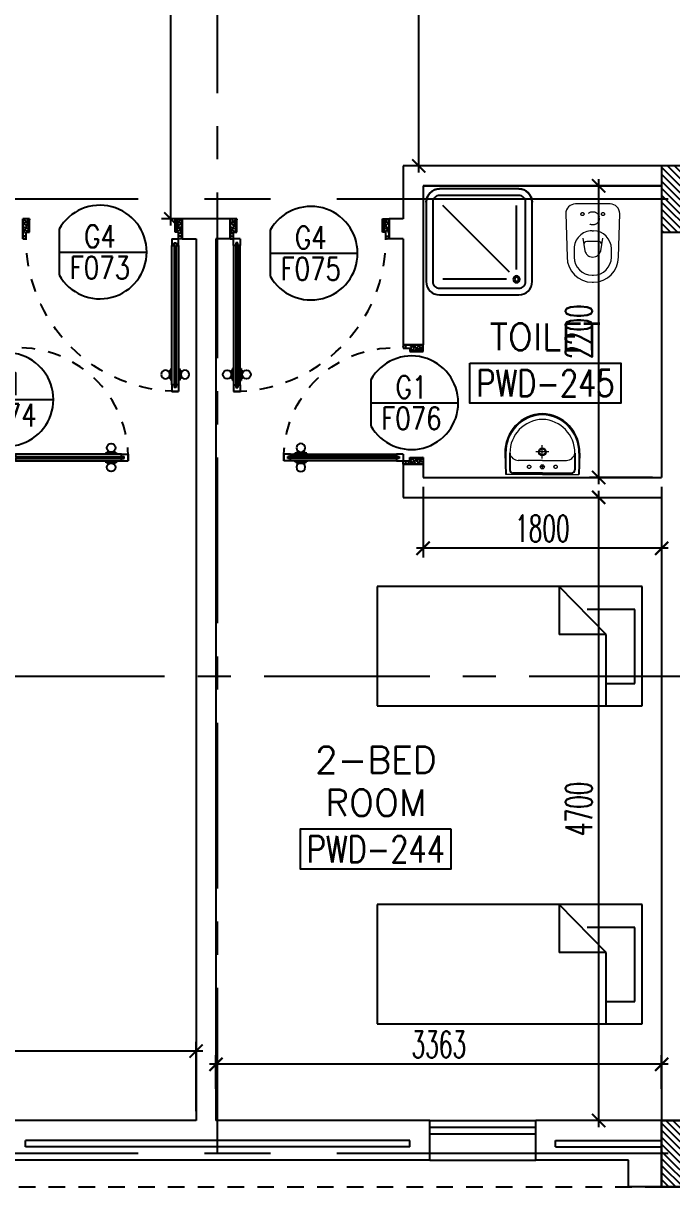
# Model space of a CAD drawing. Extents: x 88852.7 to 88945.7, y 39921.6 to 40001.1.
# Drawn here: x 88912.14 to 88917.04, y 39928.18 to 39937 of the extents above; entities that cross this region are included whole.
import ezdxf
from ezdxf.enums import TextEntityAlignment as Align

# ---------------------------------------------------------------- set-up
doc = ezdxf.new("R2010")
doc.units = 0
doc.header["$MEASUREMENT"] = 0
doc.header["$PDMODE"] = 34
for name, pattern in [('CENTER', [2, 1.25, -0.25, 0.25, -0.25]), ('CENTERX2', [4, 2.5, -0.5, 0.5, -0.5]), ('DASHED', [0.75, 0.5, -0.25]), ('HIDDEN', [0.375, 0.25, -0.125]), ('HIDDEN2', [0.1875, 0.125, -0.0625])]:
    doc.linetypes.add(name, pattern=pattern)
doc.layers.get('0').update_dxf_attribs({"linetype": 'CONTINUOUS'})
doc.layers.get('DEFPOINTS').update_dxf_attribs({"linetype": 'CONTINUOUS'})
for name, color, linetype in [('AX-DIM', 4, 'CONTINUOUS'), ('AXES', 11, 'CENTERX2'), ('AXES1', 11, 'CENTER'), ('COL', 2, 'CONTINUOUS'), ('DIM', 4, 'CONTINUOUS'), ('DOOR', 7, 'CONTINUOUS'), ('DOOR-CR', 4, 'CONTINUOUS'), ('DOOR-NO', 3, 'CONTINUOUS'), ('FIX', 3, 'CONTINUOUS'), ('FUR', 4, 'CONTINUOUS'), ('HAT', 8, 'CONTINUOUS'), ('HIDDEN', 9, 'HIDDEN2'), ('INSUL', 4, 'CONTINUOUS'), ('RM-BOX', 4, 'CONTINUOUS'), ('RM-NAME', 2, 'CONTINUOUS'), ('RM-NO', 2, 'CONTINUOUS'), ('WALL', 2, 'CONTINUOUS'), ('WIN', 3, 'CONTINUOUS')]:
    doc.layers.add(name, color=color, linetype=linetype)
doc.styles.add('ROMANS', font='ROMANS.shx', dxfattribs={"width": 0.6})
doc.dimstyles.new('DIM-OUT', dxfattribs={"dimscale": 0, "dimtxt": 0.24, "dimasz": 0.08, "dimexe": 0.02, "dimexo": 0.02, "dimgap": 0.05, "dimtad": 1, "dimdec": 0, "dimlfac": 1000, "dimzin": 0, "dimdsep": 46, "dimtxsty": 'ROMANS', "dimblk1": 'ARCHTICK', "dimblk2": 'ARCHTICK', "dimsah": 1, "dimcen": 0.01, "dimdle": 0.08, "dimclrd": 4, "dimclre": 4, "dimclrt": 2, "dimadec": 0, "dimazin": 0, "dimtp": 2, "dimtm": 2, "dimtfac": 0.114286, "dimtdec": 0, "dimtix": 1, "dimtmove": 2, "dimatfit": 3, "dimldrblk": 'ARCHTICK', "dimfxl": 0, "dimtolj": 1, "dimtzin": 0, "dimarcsym": 0})
doc.dimstyles.new('STANDARD in', dxfattribs={"dimtxt": 0.2, "dimasz": 0.1, "dimexe": 0.07, "dimexo": 0.07, "dimgap": 0.05, "dimtad": 1, "dimdec": 0, "dimlfac": 1000, "dimzin": 0, "dimdsep": 46, "dimtxsty": 'ROMANS', "dimblk": 'ARCHTICK', "dimcen": 0.05, "dimdle": 0.05, "dimclrd": 4, "dimclre": 4, "dimclrt": 2, "dimadec": 0, "dimazin": 0, "dimtfac": 1, "dimtdec": 0, "dimtmove": 2, "dimatfit": 3, "dimfxl": 0, "dimtolj": 1, "dimtzin": 0, "dimarcsym": 0})

# ---------------------------------------------------------------- blocks, each defined once
blk = doc.blocks.new('_ARCHTICK')
at = {"color": 0, "linetype": 'ByBlock', "const_width": 0.15}
blk.add_lwpolyline([(-0.5, -0.5), (0.5, 0.5)], dxfattribs=at)
blk = doc.blocks.new('*D592')
at = {"layer": 'AX-DIM', "color": 4, "lineweight": -2}
for p, q in [((88944.3103, 39928.3096), (88944.3103, 39922.9246)), ((88943.6303, 39928.2296), (88944.3303, 39928.2296)), ((88903.5404, 39923.0046), (88944.3303, 39923.0046))]:
    blk.add_line(p, q, dxfattribs=at)
at = {"layer": 'DEFPOINTS', "color": 0}
for p in [(88943.6103, 39928.2296), (88903.5204, 39923.0046), (88944.3103, 39923.0046)]:
    blk.add_point(p, dxfattribs=at)
at = {"layer": 'AX-DIM', "color": 4, "lineweight": -2, "xscale": 0.08, "yscale": 0.08, "zscale": 0.08}
for p, rotation in [((88944.3103, 39928.2296), 90), ((88944.3103, 39923.0046), 270)]:
    blk.add_blockref('_ARCHTICK', p, dxfattribs=dict(at, rotation=rotation))
at = {"layer": 'AX-DIM', "color": 2, "insert": (88944.1403, 39925.6171), "char_height": 0.24, "attachment_point": 5, "rotation": 90, "style": 'ROMANS'}
blk.add_mtext('\\A1;5225', dxfattribs=at)
blk = doc.blocks.new('*D258')
at = {"layer": 'DEFPOINTS', "color": 0, "linetype": 'ByBlock'}
for p in [(88916.4853, 39933.4296), (88916.4853, 39933.4296), (88916.4853, 39928.7296)]:
    blk.add_point(p, dxfattribs=at)
at = {"layer": 'DIM', "color": 4, "linetype": 'ByBlock', "lineweight": -2}
blk.add_line((88916.4853, 39928.6796), (88916.4853, 39933.4796), dxfattribs=at)
at = {"layer": 'DIM', "color": 4, "linetype": 'ByBlock', "lineweight": -2, "xscale": 0.1, "yscale": 0.1, "zscale": 0.1}
for p, rotation in [((88916.4853, 39933.4296), 90), ((88916.4853, 39928.7296), 270)]:
    blk.add_blockref('_ARCHTICK', p, dxfattribs=dict(at, rotation=rotation))
at = {"layer": 'DIM', "color": 2, "linetype": 'ByBlock', "insert": (88916.3353, 39931.0796), "char_height": 0.2, "attachment_point": 5, "rotation": 90, "style": 'ROMANS'}
blk.add_mtext('\\A1;4700', dxfattribs=at)
blk = doc.blocks.new('*D260')
at = {"layer": 'DEFPOINTS', "color": 0, "linetype": 'ByBlock'}
for p in [(88915.1603, 39933.5796), (88916.9603, 39933.5796), (88915.1603, 39933.0454)]:
    blk.add_point(p, dxfattribs=at)
at = {"layer": 'DIM', "color": 4, "linetype": 'ByBlock', "lineweight": -2}
for p, q in [((88915.1603, 39933.5096), (88915.1603, 39932.9754)), ((88916.9603, 39933.5096), (88916.9603, 39932.9754)), ((88917.0103, 39933.0454), (88915.1103, 39933.0454))]:
    blk.add_line(p, q, dxfattribs=at)
at = {"layer": 'DIM', "color": 4, "linetype": 'ByBlock', "lineweight": -2, "xscale": 0.1, "yscale": 0.1, "zscale": 0.1, "rotation": 180}
blk.add_blockref('_ARCHTICK', (88915.1603, 39933.0454), dxfattribs=at)
at = {"layer": 'DIM', "color": 4, "linetype": 'ByBlock', "lineweight": -2, "xscale": 0.1, "yscale": 0.1, "zscale": 0.1}
blk.add_blockref('_ARCHTICK', (88916.9603, 39933.0454), dxfattribs=at)
at = {"layer": 'DIM', "color": 2, "linetype": 'ByBlock', "insert": (88916.0603, 39933.1954), "char_height": 0.2, "attachment_point": 5, "style": 'ROMANS'}
blk.add_mtext('\\A1;1800', dxfattribs=at)
blk = doc.blocks.new('*D259')
at = {"layer": 'DEFPOINTS', "color": 0, "linetype": 'ByBlock'}
for p in [(88916.4853, 39935.7796), (88916.7362, 39935.7796), (88916.9603, 39933.5796)]:
    blk.add_point(p, dxfattribs=at)
at = {"layer": 'DIM', "color": 4, "linetype": 'ByBlock', "lineweight": -2}
for p, q in [((88916.4853, 39933.5296), (88916.4853, 39935.8296)), ((88916.6662, 39935.7796), (88916.4153, 39935.7796)), ((88916.8903, 39933.5796), (88916.4153, 39933.5796))]:
    blk.add_line(p, q, dxfattribs=at)
at = {"layer": 'DIM', "color": 4, "linetype": 'ByBlock', "lineweight": -2, "xscale": 0.1, "yscale": 0.1, "zscale": 0.1}
for p, rotation in [((88916.4853, 39935.7796), 90), ((88916.4853, 39933.5796), 270)]:
    blk.add_blockref('_ARCHTICK', p, dxfattribs=dict(at, rotation=rotation))
at = {"layer": 'DIM', "color": 2, "linetype": 'ByBlock', "insert": (88916.3353, 39934.6796), "char_height": 0.2, "attachment_point": 5, "rotation": 90, "style": 'ROMANS'}
blk.add_mtext('\\A1;2200', dxfattribs=at)
blk = doc.blocks.new('*D261')
at = {"layer": 'DEFPOINTS', "color": 0, "linetype": 'ByBlock'}
for p in [(88909.9103, 39929.2527), (88909.9103, 39928.8555), (88913.4478, 39928.7296)]:
    blk.add_point(p, dxfattribs=at)
at = {"layer": 'DIM', "color": 4, "linetype": 'ByBlock', "lineweight": -2}
for p, q in [((88909.9103, 39928.9255), (88909.9103, 39929.3227)), ((88913.4478, 39928.7996), (88913.4478, 39929.3227)), ((88913.4978, 39929.2527), (88909.8603, 39929.2527))]:
    blk.add_line(p, q, dxfattribs=at)
at = {"layer": 'DIM', "color": 4, "linetype": 'ByBlock', "lineweight": -2, "xscale": 0.1, "yscale": 0.1, "zscale": 0.1, "rotation": 180}
blk.add_blockref('_ARCHTICK', (88909.9103, 39929.2527), dxfattribs=at)
at = {"layer": 'DIM', "color": 4, "linetype": 'ByBlock', "lineweight": -2, "xscale": 0.1, "yscale": 0.1, "zscale": 0.1}
blk.add_blockref('_ARCHTICK', (88913.4478, 39929.2527), dxfattribs=at)
at = {"layer": 'DIM', "color": 2, "linetype": 'ByBlock', "insert": (88911.679, 39929.4027), "char_height": 0.2, "attachment_point": 5, "style": 'ROMANS'}
blk.add_mtext('\\A1;3538', dxfattribs=at)
blk = doc.blocks.new('*D257')
at = {"layer": 'DEFPOINTS', "color": 0, "linetype": 'ByBlock'}
for p in [(88913.5978, 39929.1533), (88913.5978, 39928.897), (88916.9603, 39928.897)]:
    blk.add_point(p, dxfattribs=at)
at = {"layer": 'DIM', "color": 4, "linetype": 'ByBlock', "lineweight": -2}
for p, q in [((88913.5978, 39928.967), (88913.5978, 39929.2233)), ((88916.9603, 39928.967), (88916.9603, 39929.2233)), ((88917.0103, 39929.1533), (88913.5478, 39929.1533))]:
    blk.add_line(p, q, dxfattribs=at)
at = {"layer": 'DIM', "color": 4, "linetype": 'ByBlock', "lineweight": -2, "xscale": 0.1, "yscale": 0.1, "zscale": 0.1, "rotation": 180}
blk.add_blockref('_ARCHTICK', (88913.5978, 39929.1533), dxfattribs=at)
at = {"layer": 'DIM', "color": 4, "linetype": 'ByBlock', "lineweight": -2, "xscale": 0.1, "yscale": 0.1, "zscale": 0.1}
blk.add_blockref('_ARCHTICK', (88916.9603, 39929.1533), dxfattribs=at)
at = {"layer": 'DIM', "color": 2, "linetype": 'ByBlock', "insert": (88915.279, 39929.3033), "char_height": 0.2, "attachment_point": 5, "style": 'ROMANS'}
blk.add_mtext('\\A1;3363', dxfattribs=at)
blk = doc.blocks.new('SHR1')
at = {"layer": 'FIX'}
for p, q in [((-195.7, 195.7), (-700, 700)), ((-142.7, 217.7), (-142.7, 700)), ((-217.7, 142.7), (-700, 142.7))]:
    blk.add_line(p, q, dxfattribs=at)
for points in [[(-825, 125), (-825, 725, -0.414214), (-725, 825), (-125, 825, -0.414214), (-25, 725), (-25, 125, -0.414214), (-125, 25), (-725, 25, -0.414214)], [(-775, 125), (-775, 725, -0.414214), (-725, 775), (-125, 775, -0.414214), (-75, 725), (-75, 125, -0.414214), (-125, 75), (-725, 75, -0.414214)]]:
    blk.add_lwpolyline(points, format="xyb", close=True, dxfattribs=at)
for radius in [25, 15]:
    blk.add_circle((-142.7, 142.7), radius, dxfattribs=at)
blk = doc.blocks.new('WC1')
at = {"layer": 'FIX', "lineweight": 20}
for p, q in [((-210, 203.8), (-538, 193.8)), ((-475, 140.8), (-538, 140.8)), ((-137, 0), (-137, 130.8)), ((-727, 4.8), (-727, -4.8)), ((-674, 4.8), (-674, -4.8)), ((-533.7, 24.2), (-539.5, 0)), ((-539.5, 0), (-533.7, -24.2)), ((-394.8, 75.7), (-490.4, 60.1)), ((-339, 4.8), (-339, -4.8)), ((-137, -130.8), (-137, 0)), ((-490.4, -60.1), (-394.8, -75.7)), ((-538, -140.8), (-475, -140.8)), ((-538, -193.8), (-210, -203.8)), ((-213.2, -203.8), (-210, -203.8))]:
    blk.add_line(p, q, dxfattribs=at)
at = {"layer": 'FIX', "linetype": 'Continuous', "lineweight": 20}
blk.add_line((-420.1, -47.3), (-420.4, 44.6), dxfattribs=at)
at = {"layer": 'FIX', "linetype": 'HIDDEN', "lineweight": 20, "ltscale": 0.05}
for centre in [(-213.2, 77.5), (-213.2, -77.5)]:
    blk.add_circle(centre, 11.6, dxfattribs=at)
at = {"layer": 'FIX', "linetype": 'HIDDEN2', "lineweight": 20, "ltscale": 0.3}
blk.add_circle((-245, 0), 49.8, dxfattribs=at)
at = {"layer": 'FIX', "lineweight": 20}
for centre, radius, start, end in [((-538, 4.8), 189, 90, 180), ((-210, 130.8), 73, 360, 90), ((-538, 4.8), 136, 90, 180), ((-475, 4.8), 136, 360, 90), ((-473, -6.9), 68.2, 128.92417, 152.84682), ((-464.4, -17.6), 82, 108.49595, 128.92417), ((-538, -4.8), 189, 180, 270), ((-538, -4.8), 136, 180, 270), ((-473, 6.9), 68.2, 207.15318, 231.07583), ((-464.4, 17.6), 82, 231.07583, 251.50405), ((-475, -4.8), 136, 270, 0), ((-210, -130.8), 73, 270, 0)]:
    blk.add_arc(centre, radius, start, end, dxfattribs=at)
at = {"layer": 'FIX', "linetype": 'Continuous', "lineweight": 20}
for centre, start, end in [((-442.7, 45.5), 357.66621, 91.61215), ((-442.4, -45.6), 268.38785, 2.33379)]:
    blk.add_arc(centre, 22.3, start, end, dxfattribs=at)
blk = doc.blocks.new('LAV1')
at = {"layer": 'FIX', "linetype": 'DASHED', "lineweight": 20, "ltscale": 0.05}
for p, q in [((-0.5, 170), (-0.5, 270)), ((-0.5, 170), (-0.5, 270)), ((49.5, 220), (-50.5, 220))]:
    blk.add_line(p, q, dxfattribs=at)
at = {"layer": 'FIX', "linetype": 'ByBlock', "ltscale": 0.3}
for p, q in [((-280, 210), (-275, 50)), ((-245, 210), (-245, 85)), ((245, 210), (245, 85)), ((280, 210), (275, 50)), ((0, 60), (-220.2, 60)), ((0, 60), (220.2, 60))]:
    blk.add_line(p, q, dxfattribs=at)
at = {"layer": 'FIX', "linetype": 'Continuous', "lineweight": 20}
for p, q in [((-275, 210), (-275, 50)), ((275, 210), (275, 50)), ((0, 155), (-181.4, 155)), ((0, 155), (181.4, 155)), ((0, 50), (-275, 50)), ((0, 50), (-252.5, 50)), ((0, 50), (275, 50)), ((0, 50), (252.5, 50))]:
    blk.add_line(p, q, dxfattribs=at)
at = {"layer": 'FIX', "lineweight": 20}
for p, q in [((15.6, 107.5), (-15.5, 107.5)), ((0, 92), (0, 123))]:
    blk.add_line(p, q, dxfattribs=at)
for centre, radius in [((-0.5, 220), 29.5), ((-0.5, 220), 22.5), ((0, 107.5), 15.5)]:
    blk.add_circle(centre, radius, dxfattribs=at)
at = {"layer": 'FIX', "linetype": 'HIDDEN', "lineweight": 20, "ltscale": 0.05}
for centre in [(-100, 107.5), (100, 107.5)]:
    blk.add_circle(centre, 12.4, dxfattribs=at)
at = {"layer": 'FIX', "linetype": 'ByBlock', "ltscale": 0.3}
for centre, radius, start, end in [((6.9, 220), 287, 91.37765, 182.00641), ((-6.9, 220), 287, 357.99359, 88.62235), ((-220.1, 84.9), 24.9, 179.70214, 269.94861), ((220.1, 84.9), 24.9, 270.05139, 0.29786)]:
    blk.add_arc(centre, radius, start, end, dxfattribs=at)
at = {"layer": 'FIX', "linetype": 'Continuous', "lineweight": 20}
for centre, radius, start, end in [((8.4, 216.7), 283.4, 91.6988, 181.35097), ((7.6, 212.5), 252.7, 91.73281, 180.48842), ((-8.4, 216.7), 283.4, 358.64903, 88.3012), ((-7.6, 212.5), 252.7, 359.51158, 88.26719), ((-179.2, 221.8), 66.9, 190.20056, 268.07863), ((179.2, 221.8), 66.9, 271.92137, 349.79944)]:
    blk.add_arc(centre, radius, start, end, dxfattribs=at)
blk = doc.blocks.new('RM1')
at = {"layer": 'RM-BOX'}
blk.add_lwpolyline([(569.9, -200), (-569.9, -200), (-569.9, -500), (569.9, -500)], close=True, dxfattribs=at)
at = {"layer": 'RM-NAME', "style": 'ROMANS'}
for tag, p in [('ROOMNAME1', (0, 323.8)), ('ROOMNAME2', (0, 0))]:
    blk.add_attdef(tag, text='', height=200, dxfattribs=at).set_placement(p, align=Align.MIDDLE)
at = {"layer": 'RM-NO', "style": 'ROMANS', "width": 0.8}
blk.add_attdef('ROOMNO', text='', height=200, dxfattribs=at).set_placement((0, -350), align=Align.MIDDLE)
blk = doc.blocks.new('DOOR90')
at = {"layer": 'DOOR', "linetype": 'ByBlock'}
for p, q in [((0, 0), (-150, 0)), ((-200, -25), (-1000, -25)), ((-200, -42), (-1000, -42)), ((-200, -58), (-1000, -58)), ((-1000, -75), (-200, -75))]:
    blk.add_line(p, q, dxfattribs=at)
at = {"layer": 'DOOR', "color": 0, "linetype": 'ByBlock'}
for p, q in [((-150, 0), (-150, -25)), ((-150, 0), (0, 0)), ((0, -50), (0, 0)), ((-1050, -25), (-1050, -75)), ((-1050, -75), (-1050, -25)), ((-1000, -25), (-1050, -25)), ((-1000, -75), (-1050, -75)), ((-1020, -42), (-1020, -58)), ((-1000, -42), (-1020, -42)), ((-1000, -58), (-1020, -58)), ((-1000, -25), (-1000, -42)), ((-1000, -58), (-1000, -75)), ((-967.6, -25), (-967.6, -17.8)), ((-877.6, -17.8), (-967.6, -17.8)), ((-967.6, -75), (-967.6, -82.2)), ((-877.6, -82.2), (-967.6, -82.2)), ((-955, -17.8), (-955, -8.8)), ((-955, -8.8), (-890.2, -8.8)), ((-955, -17.8), (-890.2, -17.8)), ((-955, -82.2), (-955, -91.2)), ((-955, -82.2), (-890.2, -82.2)), ((-890.2, -17.8), (-890.2, -8.8)), ((-890.2, -82.2), (-890.2, -91.2)), ((-877.6, -25), (-877.6, -17.8)), ((-877.6, -75), (-877.6, -82.2)), ((-200, -42), (-200, -25)), ((-200, -25), (-150, -25)), ((-180, -42), (-200, -42)), ((-200, -75), (-200, -58)), ((-200, -58), (-180, -58)), ((-150, -75), (-200, -75)), ((-180, -58), (-180, -42)), ((-150, -75), (-150, -25)), ((-150, -25), (-100, -25)), ((-100, -25), (-100, -50)), ((-100, -50), (0, -50)), ((-955, -91.2), (-890.2, -91.2)), ((-150, -900), (-150, -875)), ((-150, -875), (-100, -875)), ((-100, -850), (0, -850)), ((-100, -875), (-100, -850)), ((0, -850), (0, -900)), ((0, -900), (-150, -900)), ((-150, -900), (0, -900))]:
    blk.add_line(p, q, dxfattribs=at)
at = {"layer": 'DOOR', "color": 9, "linetype": 'ByBlock'}
for p, q in [((0, -50), (-113.7, 0)), ((0, -50), (-40.1, 0)), ((0, -50), (-100, -36.6)), ((0, -850), (-113.7, -900)), ((0, -850), (-100, -863.4)), ((0, -850), (-40.1, -900))]:
    blk.add_line(p, q, dxfattribs=at)
at = {"layer": 'DOOR', "color": 0, "linetype": 'ByBlock'}
for centre in [(-922.6, 23.5), (-922.6, -123.5)]:
    blk.add_circle(centre, 32.4, dxfattribs=at)
at = {"layer": 'DOOR', "color": 9, "linetype": 'ByBlock'}
for centre, radius, start, end in [((0, -50), 74.4, 137.77643, 180), ((0, -50), 54.4, 113.20738, 180), ((0, -50), 154.4, 161.10529, 166.28577), ((0, -50), 134.4, 158.15985, 169.28002), ((0, -50), 114.4, 154.08384, 167.37743), ((0, -50), 94.4, 148.01819, 180), ((0, -50), 34.4, 90, 180), ((0, -50), 14.4, 90, 180), ((0, -850), 134.4, 190.71998, 201.84015), ((0, -850), 94.4, 180, 211.98181), ((0, -850), 74.4, 180, 222.22357), ((0, -850), 54.4, 180, 246.79262), ((0, -850), 34.4, 180, 270), ((0, -850), 14.4, 180, 270), ((0, -850), 154.4, 193.71423, 198.89471)]:
    blk.add_arc(centre, radius, start, end, dxfattribs=at)
at = {"layer": 'DOOR', "linetype": 'HIDDEN', "ltscale": 0.5}
blk.add_arc((-222.2, -50), 828.2, 178.27012, 275.00304, dxfattribs=at)
blk = doc.blocks.new('DOOR100')
at = {"layer": 'DOOR', "color": 0, "linetype": 'ByBlock'}
for p, q in [((-76.1, 1251.1), (-76.1, 1301.1)), ((-76.1, 1301.1), (-26.1, 1301.1)), ((-26.1, 1301.1), (-76.1, 1301.1)), ((-59.1, 1251.1), (-76.1, 1251.1)), ((-59.1, 1251.1), (-59.1, 1271.1)), ((-43.1, 1271.1), (-59.1, 1271.1)), ((-43.1, 1251.1), (-43.1, 1271.1)), ((-26.1, 1251.1), (-43.1, 1251.1)), ((-26.1, 1251.1), (-26.1, 1301.1)), ((-92.3, 1206.1), (-92.3, 1141.3)), ((-83.3, 1206.1), (-92.3, 1206.1)), ((-83.3, 1128.7), (-83.3, 1218.7)), ((-76.1, 1218.7), (-83.3, 1218.7)), ((-83.3, 1206.1), (-83.3, 1141.3)), ((-26.1, 1218.7), (-18.9, 1218.7)), ((-18.9, 1128.7), (-18.9, 1218.7)), ((-18.9, 1206.1), (-18.9, 1141.3)), ((-18.9, 1206.1), (-9.9, 1206.1)), ((-9.9, 1206.1), (-9.9, 1141.3)), ((-83.3, 1141.3), (-92.3, 1141.3)), ((-76.1, 1128.7), (-83.3, 1128.7)), ((-26.1, 1128.7), (-18.9, 1128.7)), ((-18.9, 1141.3), (-9.9, 1141.3)), ((-76.1, 200), (-59.1, 200)), ((-76.1, 150), (-76.1, 200)), ((-59.1, 200), (-59.1, 180)), ((-59.1, 180), (-43.1, 180)), ((-43.1, 200), (-26.1, 200)), ((-43.1, 180), (-43.1, 200)), ((-26.1, 200), (-26.1, 150)), ((-1201.1, 0), (-1201.1, 150)), ((-1201.1, 150), (-1176.1, 150)), ((-1201.1, 150), (-1201.1, 0)), ((-1176.1, 150), (-1176.1, 100)), ((-1176.1, 100), (-1151.1, 100)), ((-1151.1, 100), (-1151.1, 0)), ((-76.1, 150), (-26.1, 150)), ((-51.1, 100), (-51.1, 0)), ((-26.1, 100), (-51.1, 100)), ((-1.1, 150), (-26.1, 150)), ((-26.1, 150), (-26.1, 100)), ((-1.1, 150), (-1.1, 0)), ((-1151.1, 0), (-1201.1, 0)), ((-51.1, 0), (-1.1, 0))]:
    blk.add_line(p, q, dxfattribs=at)
at = {"layer": 'DOOR', "linetype": 'ByBlock'}
for p, q in [((-76.1, 1251.1), (-76.1, 200)), ((-59.1, 200), (-59.1, 1251.1)), ((-43.1, 200), (-43.1, 1251.1)), ((-26.1, 200), (-26.1, 1251.1))]:
    blk.add_line(p, q, dxfattribs=at)
at = {"layer": 'DOOR', "color": 9, "linetype": 'ByBlock'}
for p, q in [((-1151.1, 0), (-1201.1, 113.7)), ((-1151.1, 0), (-1164.4, 100)), ((-51.1, 0), (-1.1, 113.7)), ((-51.1, 0), (-37.7, 100)), ((-1151.1, 0), (-1201.1, 40.1)), ((-51.1, 0), (-1.1, 40.1))]:
    blk.add_line(p, q, dxfattribs=at)
at = {"layer": 'DOOR', "color": 0, "linetype": 'ByBlock'}
for centre in [(-124.6, 1173.7), (22.5, 1173.7)]:
    blk.add_circle(centre, 32.4, dxfattribs=at)
at = {"layer": 'DOOR', "linetype": 'HIDDEN', "ltscale": 0.5}
blk.add_arc((-26.8, 151.9), 1149.2, 89.96096, 180.09315, dxfattribs=at)
at = {"layer": 'DOOR', "color": 9, "linetype": 'ByBlock'}
for centre, radius, start, end in [((-1151.1, 0), 154.4, 103.71423, 108.89471), ((-1151.1, 0), 134.4, 100.71998, 111.84015), ((-1151.1, 0), 94.4, 90, 121.98181), ((-51.1, 0), 94.4, 58.01819, 90), ((-51.1, 0), 134.4, 68.15985, 79.28002), ((-51.1, 0), 114.4, 64.08384, 77.37743), ((-51.1, 0), 154.4, 71.10529, 76.28577), ((-1151.1, 0), 74.4, 90, 132.22357), ((-1151.1, 0), 54.4, 90, 156.79262), ((-1151.1, 0), 34.4, 90, 180), ((-1151.1, 0), 14.4, 90, 180), ((-51.1, 0), 74.4, 47.77643, 90), ((-51.1, 0), 54.4, 23.20738, 90), ((-51.1, 0), 34.4, 0, 90), ((-51.1, 0), 14.4, 0, 90)]:
    blk.add_arc(centre, radius, start, end, dxfattribs=at)
blk = doc.blocks.new('DD1')
at = {"layer": 'DOOR-CR'}
blk.add_line((-307.6, 0), (352.8, 0), dxfattribs=at)
blk.add_lwpolyline([(-307.6, -172.9, 3.820224), (-307.6, 172.9)], format="xyb", close=True, dxfattribs=at)
at = {"layer": 'DOOR-NO', "style": 'ROMANS', "width": 0.8}
for tag, p in [('G', (0, 141.5)), ('000', (0, -141.4))]:
    blk.add_attdef(tag, text='', height=204, dxfattribs=at).set_placement(p, align=Align.MIDDLE)
blk = doc.blocks.new('AH20A')
at = {"layer": 'FUR'}
for p, q in [((0, 0.5), (0, -0.5)), ((1, 0.5), (0, 0.5)), ((0.1358, 0.5), (0.1358, -0.0987)), ((1, -0.5), (1, 0.5)), ((0.1358, 0.3112), (0.0277, 0.3112)), ((0.0277, 0.3112), (0.0277, -0.3087)), ((0.1358, -0.0987), (0.3125, -0.5)), ((0.1358, -0.0987), (0.3125, -0.0987)), ((0.3125, -0.5), (0.3125, -0.0987)), ((0.0277, -0.3087), (0.2076, -0.3087)), ((0, -0.5), (1, -0.5))]:
    blk.add_line(p, q, dxfattribs=at)
blk = doc.blocks.new('*X94')
at = {"color": 0}
for p, q in [((235128.6, 169898), (235620.3, 170389.7)), ((235128.6, 169951), (235567.3, 170389.7)), ((235128.6, 170004), (235514.3, 170389.7)), ((235128.6, 170057.1), (235461.2, 170389.7)), ((235128.6, 170110.1), (235408.2, 170389.7)), ((235128.6, 170163.1), (235355.2, 170389.7)), ((235128.6, 170216.2), (235302.1, 170389.7)), ((235128.6, 170269.2), (235249.1, 170389.7)), ((235128.6, 170322.2), (235196.1, 170389.7)), ((235128.6, 170375.3), (235143, 170389.7)), ((235173.4, 169889.7), (235628.6, 170344.9)), ((235226.4, 169889.7), (235628.6, 170291.9)), ((235279.4, 169889.7), (235628.6, 170238.9)), ((235332.5, 169889.7), (235628.6, 170185.8)), ((235385.5, 169889.7), (235628.6, 170132.8)), ((235438.5, 169889.7), (235628.6, 170079.8)), ((235491.6, 169889.7), (235628.6, 170026.7)), ((235544.6, 169889.7), (235628.6, 169973.7)), ((235597.6, 169889.7), (235628.6, 169920.7))]:
    blk.add_line(p, q, dxfattribs=at)
blk = doc.blocks.new('COL50')
at = {"layer": 'COL'}
blk.add_lwpolyline([(-250, 250), (-250, -250), (250, -250), (250, 250)], close=True, dxfattribs=at)
blk = doc.blocks.new('*X91')
at = {"color": 0}
for p, q in [((235128.6, 177110.4), (235607.8, 177589.7)), ((235128.6, 177163.5), (235554.8, 177589.7)), ((235128.6, 177216.5), (235501.8, 177589.7)), ((235128.6, 177269.5), (235448.7, 177589.7)), ((235128.6, 177322.6), (235395.7, 177589.7)), ((235128.6, 177375.6), (235342.7, 177589.7)), ((235128.6, 177428.6), (235289.6, 177589.7)), ((235128.6, 177481.7), (235236.6, 177589.7)), ((235128.6, 177534.7), (235183.6, 177589.7)), ((235160.9, 177089.7), (235628.6, 177557.4)), ((235213.9, 177089.7), (235628.6, 177504.4)), ((235266.9, 177089.7), (235628.6, 177451.3)), ((235320, 177089.7), (235628.6, 177398.3)), ((235373, 177089.7), (235628.6, 177345.3)), ((235426, 177089.7), (235628.6, 177292.2)), ((235479.1, 177089.7), (235628.6, 177239.2)), ((235532.1, 177089.7), (235628.6, 177186.2)), ((235585.1, 177089.7), (235628.6, 177133.1))]:
    blk.add_line(p, q, dxfattribs=at)
blk = doc.blocks.new('*D828')
at = {"layer": 'DEFPOINTS', "color": 0, "linetype": 'ByBlock'}
for p in [(88915.1274, 39939.0296), (88915.4549, 39939.0296), (88915.4549, 39935.9296)]:
    blk.add_point(p, dxfattribs=at)
at = {"layer": 'DIM', "color": 4, "linetype": 'ByBlock', "lineweight": -2}
for p, q in [((88915.1274, 39935.8796), (88915.1274, 39939.0796)), ((88915.3849, 39939.0296), (88915.0574, 39939.0296)), ((88915.3849, 39935.9296), (88915.0574, 39935.9296))]:
    blk.add_line(p, q, dxfattribs=at)
at = {"layer": 'DIM', "color": 4, "linetype": 'ByBlock', "lineweight": -2, "xscale": 0.1, "yscale": 0.1, "zscale": 0.1}
for p, rotation in [((88915.1274, 39939.0296), 90), ((88915.1274, 39935.9296), 270)]:
    blk.add_blockref('_ARCHTICK', p, dxfattribs=dict(at, rotation=rotation))
at = {"layer": 'DIM', "color": 2, "linetype": 'ByBlock', "insert": (88914.9774, 39937.4796), "char_height": 0.2, "attachment_point": 5, "rotation": 90, "style": 'ROMANS'}
blk.add_mtext('\\A1;3100', dxfattribs=at)
blk = doc.blocks.new('*D829')
at = {"layer": 'DEFPOINTS', "color": 0, "linetype": 'ByBlock'}
for p in [(88913.2567, 39939.0296), (88913.5841, 39939.0296), (88913.5841, 39935.5296)]:
    blk.add_point(p, dxfattribs=at)
at = {"layer": 'DIM', "color": 4, "linetype": 'ByBlock', "lineweight": -2}
for p, q in [((88913.2567, 39935.4796), (88913.2567, 39939.0796)), ((88913.5141, 39939.0296), (88913.1867, 39939.0296)), ((88913.5141, 39935.5296), (88913.1867, 39935.5296))]:
    blk.add_line(p, q, dxfattribs=at)
at = {"layer": 'DIM', "color": 4, "linetype": 'ByBlock', "lineweight": -2, "xscale": 0.1, "yscale": 0.1, "zscale": 0.1}
for p, rotation in [((88913.2567, 39939.0296), 90), ((88913.2567, 39935.5296), 270)]:
    blk.add_blockref('_ARCHTICK', p, dxfattribs=dict(at, rotation=rotation))
at = {"layer": 'DIM', "color": 2, "linetype": 'ByBlock', "insert": (88913.1067, 39937.2796), "char_height": 0.2, "attachment_point": 5, "rotation": 90, "style": 'ROMANS'}
blk.add_mtext('\\A1;3500', dxfattribs=at)

msp = doc.modelspace()

# ---------------------------------------------------------------- linework, layer by layer
at = {"layer": 'AXES'}
for p, q in [((88945.0103, 39935.6796), (88876.9703, 39935.6796)), ((88945.0103, 39928.4796), (88876.9703, 39928.4796))]:
    msp.add_line(p, q, dxfattribs=at)
at = {"layer": 'AXES1'}
for p, q in [((88913.6103, 39928.4796), (88913.6103, 39987.2996)), ((88935.2103, 39932.0796), (88892.9203, 39932.0796))]:
    msp.add_line(p, q, dxfattribs=at)
at = {"layer": 'COL'}
msp.add_lwpolyline([(88917.4603, 39928.7296), (88917.4603, 39928.2296), (88916.9603, 39928.2296), (88916.9603, 39928.7296)], close=True, dxfattribs=at)
at = {"layer": 'FIX'}
msp.add_line((88915.8833, 39935.7566), (88915.2833, 39935.7566), dxfattribs=at)
at = {"layer": 'FIX', "extrusion": (0, 0, -1)}
for centre, major_axis, start_param, end_param in [((88915.2833, 39935.6566), (0.0707, 0.0707), 3.926991, 5.497787), ((88915.8833, 39935.6566), (-0.0707, 0.0707), 0.785398, 2.356194)]:
    msp.add_ellipse(centre, major_axis=major_axis, ratio=1, start_param=start_param, end_param=end_param, dxfattribs=at)
at = {"layer": 'HIDDEN'}
msp.add_line((88903.1103, 39928.2296), (88934.9603, 39928.2296), dxfattribs=at)
at = {"layer": 'INSUL'}
for p, q in [((88912.1603, 39928.5296), (88912.1603, 39928.5796)), ((88915.0603, 39928.5796), (88912.1603, 39928.5796)), ((88915.0603, 39928.5296), (88915.0603, 39928.5796)), ((88916.1603, 39928.5796), (88916.9603, 39928.5796)), ((88916.1603, 39928.5296), (88916.1603, 39928.5796)), ((88915.0603, 39928.5296), (88912.1603, 39928.5296)), ((88916.1603, 39928.5296), (88916.9603, 39928.5296))]:
    msp.add_line(p, q, dxfattribs=at)
at = {"layer": 'WALL', "linetype": 'ByBlock'}
for p, q in [((88916.9603, 39935.9296), (88915.0103, 39935.9296)), ((88916.9603, 39935.7796), (88915.1603, 39935.7796)), ((88915.1603, 39935.7796), (88916.9603, 39935.7796)), ((88913.704, 39935.5296), (88913.3415, 39935.5296)), ((88915.0103, 39935.5296), (88914.904, 39935.5296)), ((88913.3415, 39935.3796), (88913.4478, 39935.3796)), ((88913.704, 39935.3796), (88913.5978, 39935.3796)), ((88915.0103, 39935.3796), (88914.904, 39935.3796))]:
    msp.add_line(p, q, dxfattribs=at)
at = {"layer": 'WALL'}
for p, q in [((88915.0103, 39935.9296), (88915.0103, 39935.5296)), ((88915.1603, 39935.7796), (88915.1603, 39934.5796)), ((88913.4478, 39935.3796), (88913.4478, 39928.7296)), ((88913.5978, 39935.3796), (88913.5978, 39928.7296)), ((88915.0103, 39935.3796), (88915.0103, 39934.5796)), ((88916.9603, 39935.4296), (88916.9603, 39933.5796)), ((88915.0103, 39934.5796), (88915.1603, 39934.5796)), ((88915.0103, 39933.6796), (88915.1603, 39933.6796)), ((88915.0103, 39933.6796), (88915.0103, 39933.4296)), ((88915.1603, 39933.6796), (88915.1603, 39933.5796)), ((88915.1603, 39933.5796), (88916.9603, 39933.5796)), ((88915.0103, 39933.4296), (88916.9603, 39933.4296)), ((88916.9603, 39933.4296), (88916.9603, 39928.7296)), ((88913.4478, 39928.7296), (88912.0103, 39928.7296)), ((88915.2103, 39928.7296), (88913.5978, 39928.7296)), ((88915.2103, 39928.4296), (88915.2103, 39928.7296)), ((88916.0103, 39928.4296), (88916.0103, 39928.7296)), ((88916.9603, 39928.7296), (88916.0103, 39928.7296)), ((88915.2103, 39928.4296), (88912.0103, 39928.4296)), ((88916.7103, 39928.4296), (88916.0103, 39928.4296)), ((88916.7103, 39928.2296), (88916.7103, 39928.4296)), ((88917.7103, 39928.2296), (88916.7103, 39928.2296))]:
    msp.add_line(p, q, dxfattribs=at)
at = {"layer": 'WALL', "color": 2, "linetype": 'ByBlock'}
for p, q in [((88913.3415, 39935.5296), (88913.3415, 39935.3796)), ((88913.704, 39935.5296), (88913.704, 39935.3796)), ((88914.904, 39935.5296), (88914.904, 39935.3796))]:
    msp.add_line(p, q, dxfattribs=at)
at = {"layer": 'WALL', "linetype": 'ByBlock', "ltscale": 0.3}
for points in [[(88916.9603, 39935.4296), (88917.4603, 39935.4296), (88917.4603, 39935.9296), (88916.9603, 39935.9296)], [(88916.9603, 39928.2296), (88917.4603, 39928.2296), (88917.4603, 39928.7296), (88916.9603, 39928.7296)]]:
    msp.add_lwpolyline(points, close=True, dxfattribs=at)
at = {"layer": 'WIN'}
for p, q in [((88915.2103, 39928.7296), (88916.0103, 39928.7296)), ((88915.2103, 39928.6796), (88916.0103, 39928.6796)), ((88915.2103, 39928.6296), (88916.0103, 39928.6296)), ((88915.2103, 39928.4296), (88916.0103, 39928.4296))]:
    msp.add_line(p, q, dxfattribs=at)

# ---------------------------------------------------------------- block references
at = {"layer": 'COL', "xscale": 0.001, "yscale": 0.001, "zscale": 0.001, "rotation": 180}
msp.add_blockref('COL50', (88917.2103, 39935.6796), dxfattribs=at)
at = {"layer": 'DOOR', "color": 0, "linetype": 'ByBlock', "yscale": 0.001, "zscale": 0.001, "rotation": 180}
for name, p, xscale in [('DOOR100', (88913.3415, 39935.5296), -0.001), ('DOOR100', (88913.704, 39935.5296), 0.001), ('DOOR90', (88911.8853, 39933.6796), 0.001), ('DOOR90', (88915.1603, 39933.6796), -0.001)]:
    msp.add_blockref(name, p, dxfattribs=dict(at, xscale=xscale))
at = {"layer": 'DOOR-NO'}
ref = msp.add_blockref('DD1', (88912.7227, 39935.2801), dxfattribs=dict(at, xscale=0.001, yscale=0.001, zscale=0.001))
ref.add_attrib('G', 'G4', dxfattribs={"height": 0.17, "style": 'ROMANS', "width": 0.8}).set_placement((88912.7227, 39935.398), align=Align.MIDDLE)
ref.add_attrib('000', 'F073', dxfattribs={"height": 0.17, "style": 'ROMANS', "width": 0.8}).set_placement((88912.7227, 39935.1622), align=Align.MIDDLE)
ref = msp.add_blockref('DD1', (88914.3135, 39935.2712), dxfattribs=dict(at, xscale=0.001, yscale=0.001, zscale=0.001))
ref.add_attrib('G', 'G4', dxfattribs={"height": 0.17, "style": 'ROMANS', "width": 0.8}).set_placement((88914.3135, 39935.3891), align=Align.MIDDLE)
ref.add_attrib('000', 'F075', dxfattribs={"height": 0.17, "style": 'ROMANS', "width": 0.8}).set_placement((88914.3135, 39935.1533), align=Align.MIDDLE)
ref = msp.add_blockref('DD1', (88912.0179, 39934.1674), dxfattribs=dict(at, xscale=0.001, yscale=0.001, zscale=0.001))
ref.add_attrib('G', 'G1', dxfattribs={"height": 0.17, "style": 'ROMANS', "width": 0.8}).set_placement((88912.0179, 39934.2853), align=Align.MIDDLE)
ref.add_attrib('000', 'F074', dxfattribs={"height": 0.17, "style": 'ROMANS', "width": 0.8}).set_placement((88912.0179, 39934.0495), align=Align.MIDDLE)
ref = msp.add_blockref('DD1', (88915.0727, 39934.1432), dxfattribs=dict(at, xscale=0.001, yscale=0.001, zscale=0.001))
ref.add_attrib('G', 'G1', dxfattribs={"height": 0.17, "style": 'ROMANS', "width": 0.8}).set_placement((88915.0727, 39934.2611), align=Align.MIDDLE)
ref.add_attrib('000', 'F076', dxfattribs={"height": 0.17, "style": 'ROMANS', "width": 0.8}).set_placement((88915.0727, 39934.0253), align=Align.MIDDLE)
at = {"layer": 'FIX'}
for name, p, xscale, yscale, zscale, rotation in [('SHR1', (88916.0083, 39934.9316), -0.001, 0.001, 0.001, 90), ('WC1', (88916.4403, 39935.7796), 0.001, 0.001, 0.001, 90), ('AH20A', (88916.8127, 39932.3064), 2, 0.9, 2, 180), ('AH20A', (88916.8127, 39929.9076), 2, 0.9, 2, 180)]:
    msp.add_blockref(name, p, dxfattribs=dict(at, xscale=xscale, yscale=yscale, zscale=zscale, rotation=rotation))
at = {"layer": 'FIX', "linetype": 'ByBlock', "ltscale": 0.3, "xscale": 0.001, "yscale": 0.001, "zscale": 0.001}
msp.add_blockref('LAV1', (88916.0603, 39933.5526), dxfattribs=at)
at = {"layer": 'HAT', "xscale": -0.001, "yscale": 0.001, "zscale": 0.001, "rotation": 180}
for name in ['*X94', '*X91']:
    msp.add_blockref(name, (88681.8317, 40105.8193), dxfattribs=at)
at = {"layer": 'RM-NAME'}
ref = msp.add_blockref('RM1', (88916.0829, 39934.6408), dxfattribs=dict(at, xscale=-0.001, yscale=0.001, zscale=0.001))
ref.add_attrib('ROOMNO', 'PWD-245', dxfattribs={"layer": 'RM-NO', "height": 0.2, "style": 'ROMANS', "width": 0.8}).set_placement((88916.0829, 39934.2908), align=Align.MIDDLE)
ref.add_attrib('ROOMNAME2', 'TOILET', dxfattribs={"height": 0.2, "style": 'ROMANS'}).set_placement((88916.0829, 39934.6408), align=Align.MIDDLE)
at = {"layer": 'RM-NAME', "xscale": 0.001, "yscale": 0.001, "zscale": 0.001}
msp.add_blockref('RM1', (88914.8032, 39931.1265), dxfattribs=at).add_auto_attribs({'ROOMNO': 'PWD-244', 'ROOMNAME2': 'ROOM', 'ROOMNAME1': '2-BED'})

# ---------------------------------------------------------------- dimensions: what is measured, and where the dimension line sits
at = {"layer": 'AX-DIM'}
dim = msp.add_linear_dim(base=(88944.3103, 39923.0046), p1=(88943.6103, 39928.2296), p2=(88903.5204, 39923.0046), angle=270, dimstyle='DIM-OUT', override={"dimscale": 1}, dxfattribs=at)
dim.commit()
dim.dimension.update_dxf_attribs({"geometry": '*D592', "text_midpoint": (88944.1403, 39925.6171)})
at = {"layer": 'DIM', "linetype": 'ByBlock', "ltscale": 0.3}
for base, p1, p2, picture, middle in [((88913.2567, 39939.0296), (88913.5841, 39935.5296), (88913.5841, 39939.0296), '*D829', (88913.1067, 39937.2796)), ((88915.1274, 39939.0296), (88915.4549, 39935.9296), (88915.4549, 39939.0296), '*D828', (88914.9774, 39937.4796)), ((88916.4853, 39935.7796), (88916.9603, 39933.5796), (88916.7362, 39935.7796), '*D259', (88916.3353, 39934.6796)), ((88916.4853, 39933.4296), (88916.4853, 39928.7296), (88916.4853, 39933.4296), '*D258', (88916.3353, 39931.0796))]:
    dim = msp.add_linear_dim(base=base, p1=p1, p2=p2, angle=90, dimstyle='STANDARD in', dxfattribs=at)
    dim.commit()
    dim.dimension.update_dxf_attribs({"geometry": picture, "text_midpoint": middle})
for base, p1, p2, picture, middle in [((88915.1603, 39933.0454), (88916.9603, 39933.5796), (88915.1603, 39933.5796), '*D260', (88916.0603, 39933.1954)), ((88909.9102584497, 39929.252708874), (88913.4477584498, 39928.7295624405), (88909.9102584497, 39928.8554961688), '*D261', (88911.6790084497, 39929.402708874)), ((88913.5977584497, 39929.1532644168), (88916.9602584497, 39928.8970046691), (88913.5977584497, 39928.8970046691), '*D257', (88915.2790084498, 39929.3032644168))]:
    dim = msp.add_linear_dim(base=base, p1=p1, p2=p2, dimstyle='STANDARD in', dxfattribs=at)
    dim.commit()
    dim.dimension.update_dxf_attribs({"geometry": picture, "text_midpoint": middle})

doc.saveas('drawing.dxf')
